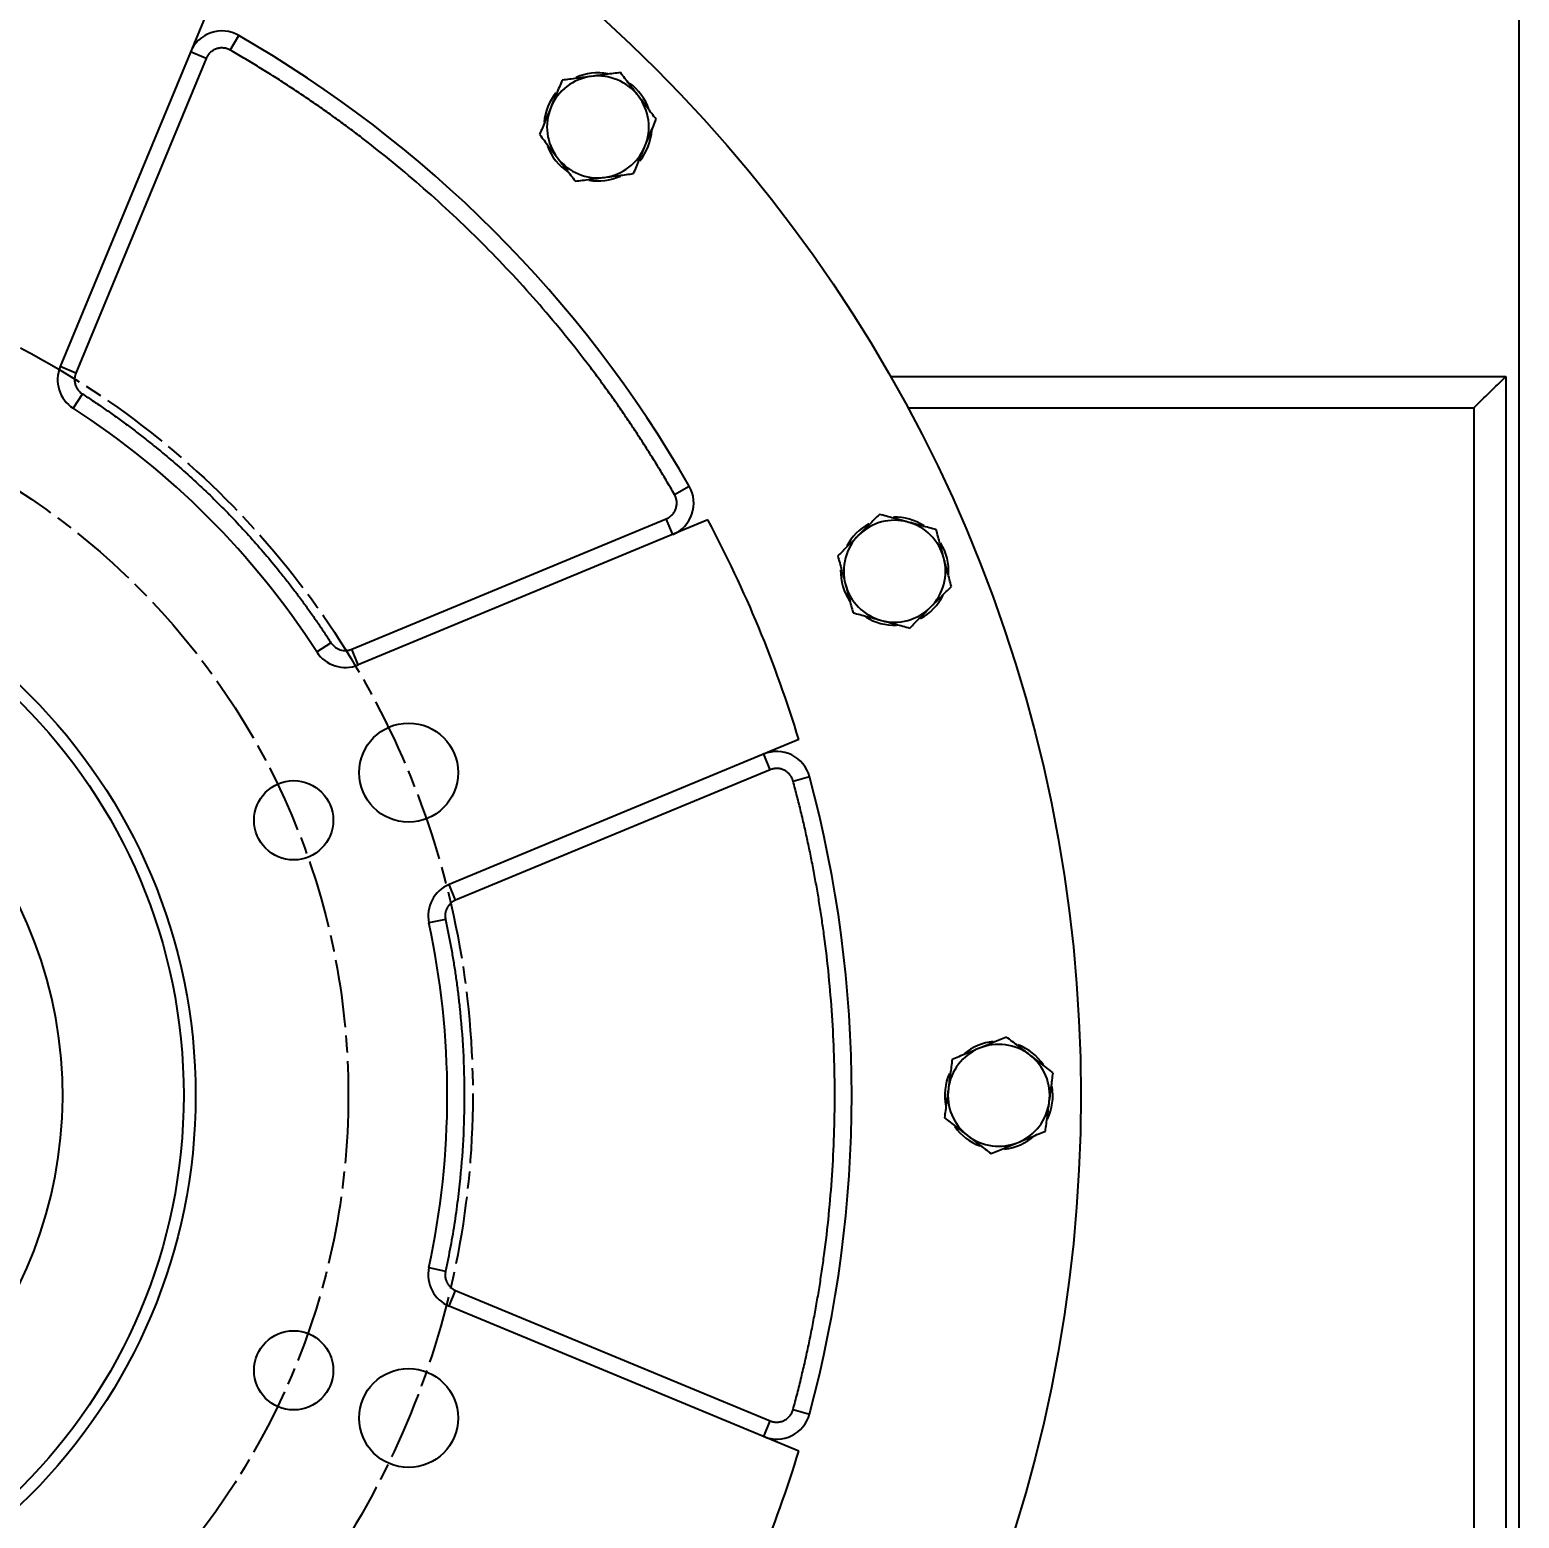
# Model space of a CAD drawing. Header units: millimetres. Extents: x 1561 to 4606, y 513 to 2666.
# Drawn here: x 3478.6 to 3741.9, y 1667.9 to 1930.9 of the extents above; entities that cross this region are included whole.
import ezdxf

# ---------------------------------------------------------------- set-up
doc = ezdxf.new("R2010")
doc.units = ezdxf.units.MM
doc.linetypes.add('AM_ISO08W050', pattern=[18, 12, -1.5, 3, -1.5])
doc.layers.add('AM_5', color=3, linetype='Continuous', lineweight=25)
doc.layers.add('AM_7', color=4, linetype='AM_ISO08W050', lineweight=25)
doc.styles.add('SLDTEXTSTYLE1', font='txt.shx', dxfattribs={"width": 0.7, "bigfont": 'gbcbig.shx'})
doc.dimstyles.new('SLDDIMSTYLE12$3', dxfattribs={"dimtxt": 12, "dimasz": 10, "dimexe": 0, "dimexo": 0.0625, "dimgap": 0.875, "dimtad": 1, "dimdec": 1, "dimlfac": 1.8, "dimrnd": 1e-09, "dimzin": 12, "dimdsep": 46, "dimtxsty": 'SLDTEXTSTYLE1', "dimcen": 0.09, "dimdle": 8.16, "dimclrd": 3, "dimclre": 3, "dimadec": 0, "dimazin": 3, "dimtfac": 1, "dimtdec": 1, "dimtofl": 0, "dimtmove": 0, "dimatfit": 3, "dimfxl": 0, "dimfrac": 2, "dimtolj": 1, "dimlwd": 5, "dimlwe": 5, "dimarcsym": 0})

# ---------------------------------------------------------------- blocks, each defined once
blk = doc.blocks.new('*D53')
at = {"layer": 'AM_5', "color": 3, "linetype": 'Continuous', "lineweight": 5, "transparency": 16777216}
blk.add_line((3248.42, 2026.85), (3277.48, 1975.04), dxfattribs=at)
at = {"layer": 'AM_5', "color": 3, "lineweight": 5, "transparency": 16777216}
for p, q in [((3407.79, 1742.62), (3407.97, 1742.62)), ((3407.88, 1742.53), (3407.88, 1742.71))]:
    blk.add_line(p, q, dxfattribs=at)
at = {"layer": 'AM_5', "color": 3, "transparency": 16777216}
blk.add_solid([(3278.94, 1975.86), (3276.03, 1974.23), (3282.38, 1966.32)], dxfattribs=at)
at = {"layer": 'Defpoints', "color": 0, "transparency": 16777216}
for p in [(3282.38, 1966.32), (3533.39, 1518.92)]:
    blk.add_point(p, dxfattribs=at)
at = {"layer": 'AM_5', "color": 0, "transparency": 16777216, "insert": (3261.69, 2017.24), "char_height": 12, "attachment_point": 5, "rotation": 299.2944, "style": 'SLDTEXTSTYLE1'}
blk.add_mtext('\\A1;∅513', dxfattribs=at)
blk = doc.blocks.new('*D69')
at = {"layer": 'AM_5', "color": 3, "linetype": 'Continuous', "lineweight": 5, "transparency": 16777216}
blk.add_line((3177.81, 1980.16), (3297.26, 1856.83), dxfattribs=at)
at = {"layer": 'AM_5', "color": 3, "lineweight": 5, "transparency": 16777216}
for p, q in [((3407.79, 1742.62), (3407.97, 1742.62)), ((3407.88, 1742.53), (3407.88, 1742.71))]:
    blk.add_line(p, q, dxfattribs=at)
at = {"layer": 'AM_5', "color": 3, "transparency": 16777216}
blk.add_solid([(3298.46, 1857.99), (3296.06, 1855.67), (3304.22, 1849.65)], dxfattribs=at)
at = {"layer": 'Defpoints', "color": 0, "transparency": 16777216}
for p in [(3304.22, 1849.65), (3511.54, 1635.59)]:
    blk.add_point(p, dxfattribs=at)
at = {"layer": 'AM_5', "color": 0, "transparency": 16777216, "insert": (3194.07, 1973.26), "char_height": 12, "attachment_point": 5, "rotation": 314.0852, "style": 'SLDTEXTSTYLE1'}
blk.add_mtext('\\A1;∅298', dxfattribs=at)
blk = doc.blocks.new('*D70')
at = {"layer": 'AM_5', "color": 3, "linetype": 'Continuous', "lineweight": 5, "transparency": 16777216}
blk.add_line((3094.9, 1832.37), (3276.19, 1780.39), dxfattribs=at)
at = {"layer": 'AM_5', "color": 3, "lineweight": 5, "transparency": 16777216}
for p, q in [((3407.79, 1742.62), (3407.97, 1742.62)), ((3407.88, 1742.53), (3407.88, 1742.71))]:
    blk.add_line(p, q, dxfattribs=at)
at = {"layer": 'AM_5', "color": 3, "transparency": 16777216}
blk.add_solid([(3276.65, 1781.99), (3275.73, 1778.78), (3285.8, 1777.63)], dxfattribs=at)
at = {"layer": 'Defpoints', "color": 0, "transparency": 16777216}
for p in [(3285.8, 1777.63), (3529.96, 1707.62)]:
    blk.add_point(p, dxfattribs=at)
at = {"layer": 'AM_5', "color": 0, "transparency": 16777216, "insert": (3112.44, 1834.49), "char_height": 12, "attachment_point": 5, "rotation": 343.9996, "style": 'SLDTEXTSTYLE1'}
blk.add_mtext('\\A1;∅254', dxfattribs=at)

msp = doc.modelspace()

# ---------------------------------------------------------------- linework, layer by layer
at = {"color": 7, "linetype": 'Continuous', "lineweight": 25}
for p, q in [((3741.881, 1532.622), (3741.881, 1952.622)), ((3509.551, 1933.199), (3483.942, 1871.374)), ((3514.017, 1927.295), (3515.512, 1929.896)), ((3509.751, 1925.842), (3486.714, 1870.226)), ((3509.751, 1925.842), (3506.979, 1926.99)), ((3486.714, 1870.226), (3483.942, 1871.374)), ((3630.734, 1869.622), (3739.509, 1869.622)), ((3739.509, 1869.622), (3739.509, 1615.622)), ((3487.859, 1866.557), (3486.232, 1864.036)), ((3633.779, 1864.122), (3733.841, 1864.122)), ((3733.841, 1864.122), (3733.841, 1621.122)), ((3592.554, 1848.758), (3595.155, 1850.253)), ((3535.485, 1821.455), (3591.101, 1844.492)), ((3598.457, 1844.292), (3536.633, 1818.683)), ((3592.249, 1841.72), (3591.101, 1844.492)), ((3529.295, 1820.973), (3531.816, 1822.6)), ((3536.633, 1818.683), (3535.485, 1821.455)), ((3614.53, 1805.489), (3552.706, 1779.88)), ((3609.47, 1800.146), (3608.322, 1802.917)), ((3609.47, 1800.146), (3553.854, 1777.109)), ((3613.514, 1798.156), (3616.411, 1798.938)), ((3553.854, 1777.109), (3552.706, 1779.88)), ((3552.069, 1773.705), (3549.136, 1773.073)), ((3549.136, 1712.172), (3552.069, 1711.54)), ((3552.706, 1705.364), (3553.854, 1708.136)), ((3553.854, 1708.136), (3609.47, 1685.099)), ((3614.53, 1679.756), (3552.706, 1705.364)), ((3613.514, 1687.088), (3616.411, 1686.306)), ((3608.322, 1682.327), (3609.47, 1685.099))]:
    msp.add_line(p, q, dxfattribs=at)
for centre, radius in [((3407.881, 1742.622), 256.5), ((3407.881, 1742.622), 100), ((3407.881, 1742.622), 97.899), ((3545.539, 1799.642), 8.75), ((3525.214, 1791.223), 7), ((3525.214, 1694.021), 7), ((3545.539, 1685.602), 8.75)]:
    msp.add_circle(centre, radius, dxfattribs=at)
for centre, radius, start, end in [((3512.522, 1924.694), 6, 60.11295, 157.5), ((3407.881, 1742.622), 216, 29.88705, 60.11295), ((3579.001, 1913.742), 9, 97.44828, 157.44828), ((3579.001, 1913.742), 9.55, 79.47119, 113.84896), ((3579.001, 1913.742), 9, 37.44828, 97.44828), ((3579.001, 1913.742), 9.55, 140.8637, 175.05726), ((3579.001, 1913.742), 9.55, 18.95995, 54.22731), ((3579.001, 1913.742), 9, 157.44828, 217.44828), ((3579.001, 1913.742), 9, 337.44828, 37.44828), ((3579.001, 1913.742), 9.55, 321.17717, 356.32061), ((3579.001, 1913.742), 9.55, 200.99928, 236.64648), ((3579.001, 1913.742), 9, 277.44828, 337.44828), ((3579.001, 1913.742), 9, 217.44828, 277.44828), ((3579.001, 1913.742), 9.55, 260.19473, 294.628), ((3489.485, 1869.078), 6, 157.5, 237.16507), ((3407.881, 1742.622), 144.5, 32.83493, 57.16507), ((3589.953, 1847.264), 6, 292.5, 29.88705), ((3407.881, 1742.622), 216, 16.92076, 28.07924), ((3631.46, 1835.232), 9.55, 118.3637, 152.55726), ((3631.46, 1835.232), 9, 74.94828, 134.94828), ((3631.46, 1835.232), 9.55, 56.97119, 91.34896), ((3631.46, 1835.232), 9, 14.94828, 74.94828), ((3631.46, 1835.232), 9, 134.94828, 194.94828), ((3631.46, 1835.232), 9.55, 356.45995, 31.72731), ((3631.46, 1835.232), 9.55, 178.49928, 214.14648), ((3631.46, 1835.232), 9, 314.94828, 14.94828), ((3631.46, 1835.232), 9, 194.94828, 254.94828), ((3631.46, 1835.232), 9.55, 298.67717, 333.82061), ((3631.46, 1835.232), 9, 254.94828, 314.94828), ((3631.46, 1835.232), 9.55, 237.69473, 272.128), ((3534.337, 1824.226), 6, 212.83493, 292.5), ((3407.881, 1742.622), 76.5, 285.1554, 254.8446), ((3610.618, 1797.374), 6, 15.11295, 112.5), ((3407.881, 1742.622), 216, 344.88705, 15.11295), ((3555.002, 1774.337), 6, 112.5, 192.16507), ((3407.881, 1742.622), 144.5, 347.83493, 12.16507), ((3649.881, 1742.622), 9.55, 95.8637, 130.05726), ((3649.881, 1742.622), 9, 52.44828, 112.44828), ((3649.881, 1742.622), 9.55, 34.47119, 68.84896), ((3649.881, 1742.622), 9, 112.44828, 172.44828), ((3649.881, 1742.622), 9, 352.44828, 52.44828), ((3649.881, 1742.622), 9.55, 155.99928, 191.64648), ((3649.881, 1742.622), 9, 172.44828, 232.44828), ((3649.881, 1742.622), 9.55, 333.95995, 9.22731), ((3649.881, 1742.622), 9, 292.44828, 352.44828), ((3649.881, 1742.622), 9.55, 215.19473, 249.628), ((3649.881, 1742.622), 9, 232.44828, 292.44828), ((3649.881, 1742.622), 9.55, 276.17717, 311.32061), ((3555.002, 1710.908), 6, 167.83493, 247.5), ((3610.618, 1687.871), 6, 247.5, 344.88705), ((3407.881, 1742.622), 216, 331.92076, 343.07924)]:
    msp.add_arc(centre, radius, start, end, dxfattribs=at)
for points, knots in [([(3514.017, 1927.295), (3513.964, 1927.325), (3513.857, 1927.384), (3513.691, 1927.46), (3513.522, 1927.526), (3513.349, 1927.581), (3513.174, 1927.625), (3512.994, 1927.659), (3512.663, 1927.701), (3512.173, 1927.698), (3511.548, 1927.555), (3510.966, 1927.287), (3510.539, 1926.963), (3510.243, 1926.654), (3510.048, 1926.4), (3509.88, 1926.13), (3509.794, 1925.938), (3509.751, 1925.842)], [0, 0, 0, 0, 0.0360698, 0.0718111, 0.1073556, 0.1428371, 0.1783902, 0.2141486, 0.2502438, 0.3750982, 0.500055, 0.6249094, 0.7498662, 0.8130613, 0.8763592, 0.9381541, 1, 1, 1, 1]), ([(3592.554, 1848.758), (3592.309, 1849.184), (3591.817, 1850.035), (3591.07, 1851.304), (3590.314, 1852.568), (3589.55, 1853.826), (3588.777, 1855.079), (3587.996, 1856.326), (3587.206, 1857.568), (3586.408, 1858.804), (3585.601, 1860.034), (3584.786, 1861.258), (3583.963, 1862.477), (3583.131, 1863.691), (3582.29, 1864.898), (3581.441, 1866.1), (3580.584, 1867.297), (3579.718, 1868.487), (3578.843, 1869.672), (3577.96, 1870.852), (3575.944, 1873.508), (3572.72, 1877.581), (3568.163, 1882.964), (3563.429, 1888.193), (3558.522, 1893.263), (3553.452, 1898.17), (3548.223, 1902.903), (3542.84, 1907.461), (3538.42, 1910.959), (3535.053, 1913.5), (3532.797, 1915.156), (3530.521, 1916.781), (3528.225, 1918.375), (3525.908, 1919.94), (3523.571, 1921.473), (3521.214, 1922.976), (3518.836, 1924.448), (3516.439, 1925.891), (3514.825, 1926.827), (3514.017, 1927.295)], [0, 0, 0, 0, 0.0131165, 0.0262276, 0.0393341, 0.0524366, 0.0655356, 0.0786319, 0.0917259, 0.1048185, 0.1179101, 0.1310014, 0.1440931, 0.1571857, 0.17028, 0.1833764, 0.1964757, 0.2095785, 0.2226854, 0.235797, 0.2489139, 0.3117183, 0.3744549, 0.4371927, 0.5000006, 0.562805, 0.6255416, 0.6882794, 0.7510874, 0.776004, 0.8009035, 0.8257902, 0.8506685, 0.8755425, 0.9004166, 0.9252951, 0.9501823, 0.9750825, 1, 1, 1, 1]), ([(3577.834, 1922.666), (3576.967, 1922.553), (3576.105, 1922.44), (3574.388, 1922.216), (3573.534, 1922.104), (3572.682, 1921.993)], [0, 0, 0, 0, 0.5, 0.5, 1, 1, 1, 1]), ([(3582.987, 1923.34), (3582.135, 1923.228), (3581.28, 1923.117), (3579.564, 1922.892), (3578.701, 1922.78), (3577.834, 1922.666)], [0, 0, 0, 0, 0.5, 0.5, 1, 1, 1, 1]), ([(3586.146, 1919.215), (3585.615, 1919.909), (3585.086, 1920.599), (3584.033, 1921.974), (3583.509, 1922.658), (3582.987, 1923.34)], [0, 0, 0, 0, 0.5, 0.5, 1, 1, 1, 1]), ([(3572.682, 1921.993), (3572.353, 1921.199), (3572.022, 1920.403), (3571.358, 1918.804), (3571.025, 1918.001), (3570.689, 1917.194)], [0, 0, 0, 0, 0.5, 0.5, 1, 1, 1, 1]), ([(3570.689, 1917.194), (3570.354, 1916.386), (3570.02, 1915.583), (3569.356, 1913.984), (3569.026, 1913.188), (3568.696, 1912.395)], [0, 0, 0, 0, 0.5, 0.5, 1, 1, 1, 1]), ([(3589.306, 1915.089), (3588.783, 1915.771), (3588.259, 1916.455), (3587.207, 1917.83), (3586.678, 1918.52), (3586.146, 1919.215)], [0, 0, 0, 0, 0.5, 0.5, 1, 1, 1, 1]), ([(3587.313, 1910.29), (3587.648, 1911.098), (3587.982, 1911.901), (3588.646, 1913.5), (3588.976, 1914.296), (3589.306, 1915.089)], [0, 0, 0, 0, 0.5, 0.5, 1, 1, 1, 1]), ([(3568.696, 1912.395), (3569.219, 1911.713), (3569.743, 1911.029), (3570.796, 1909.654), (3571.324, 1908.964), (3571.856, 1908.27)], [0, 0, 0, 0, 0.5, 0.5, 1, 1, 1, 1]), ([(3585.32, 1905.492), (3585.649, 1906.285), (3585.98, 1907.081), (3586.644, 1908.68), (3586.978, 1909.483), (3587.313, 1910.29)], [0, 0, 0, 0, 0.5, 0.5, 1, 1, 1, 1]), ([(3571.856, 1908.27), (3572.387, 1907.576), (3572.916, 1906.885), (3573.969, 1905.511), (3574.493, 1904.826), (3575.015, 1904.144)], [0, 0, 0, 0, 0.5, 0.5, 1, 1, 1, 1]), ([(3575.015, 1904.144), (3575.867, 1904.256), (3576.722, 1904.368), (3578.438, 1904.592), (3579.301, 1904.705), (3580.168, 1904.818)], [0, 0, 0, 0, 0.5, 0.5, 1, 1, 1, 1]), ([(3580.168, 1904.818), (3581.035, 1904.931), (3581.897, 1905.044), (3583.614, 1905.269), (3584.468, 1905.38), (3585.32, 1905.492)], [0, 0, 0, 0, 0.5, 0.5, 1, 1, 1, 1]), ([(3486.714, 1870.226), (3486.693, 1870.173), (3486.651, 1870.069), (3486.601, 1869.908), (3486.558, 1869.746), (3486.526, 1869.581), (3486.502, 1869.415), (3486.488, 1869.247), (3486.483, 1869.036), (3486.495, 1868.783), (3486.538, 1868.492), (3486.608, 1868.206), (3486.678, 1868.022), (3486.714, 1867.93)], [0, 0, 0, 0, 0.071978, 0.1433984, 0.2144858, 0.2854681, 0.3565741, 0.4280316, 0.5000648, 0.6256174, 0.7499758, 0.8743627, 1, 1, 1, 1]), ([(3486.714, 1867.93), (3486.738, 1867.874), (3486.786, 1867.763), (3486.871, 1867.603), (3486.965, 1867.448), (3487.068, 1867.298), (3487.205, 1867.123), (3487.383, 1866.931), (3487.609, 1866.728), (3487.775, 1866.614), (3487.859, 1866.557)], [0, 0, 0, 0, 0.1003339, 0.2001392, 0.2997835, 0.3996366, 0.5000658, 0.6669297, 0.8330037, 1, 1, 1, 1]), ([(3487.859, 1866.557), (3488.195, 1866.339), (3488.867, 1865.903), (3489.868, 1865.239), (3490.864, 1864.567), (3491.854, 1863.888), (3492.839, 1863.2), (3493.817, 1862.505), (3494.79, 1861.801), (3495.757, 1861.09), (3496.719, 1860.37), (3497.675, 1859.643), (3498.625, 1858.908), (3499.569, 1858.165), (3502.238, 1856.029), (3506.529, 1852.374), (3512.228, 1846.97), (3517.633, 1841.271), (3521.511, 1836.717), (3524.064, 1833.504), (3525.425, 1831.736), (3526.759, 1829.949), (3528.066, 1828.142), (3529.344, 1826.315), (3530.598, 1824.47), (3531.41, 1823.223), (3531.816, 1822.6)], [0, 0, 0, 0, 0.019191, 0.038375, 0.0575535, 0.0767275, 0.0958985, 0.1150677, 0.1342364, 0.1534058, 0.1725772, 0.1917519, 0.2109312, 0.2301163, 0.2493085, 0.3746503, 0.5000008, 0.6253427, 0.7506932, 0.7863278, 0.8219423, 0.857545, 0.893144, 0.9287473, 0.9643633, 1, 1, 1, 1]), ([(3591.101, 1844.492), (3591.151, 1844.513), (3591.25, 1844.556), (3591.394, 1844.63), (3591.533, 1844.711), (3591.668, 1844.8), (3591.797, 1844.895), (3591.922, 1844.998), (3592.152, 1845.209), (3592.453, 1845.565), (3592.743, 1846.108), (3592.922, 1846.697), (3592.964, 1847.202), (3592.94, 1847.594), (3592.895, 1847.873), (3592.826, 1848.147), (3592.759, 1848.323), (3592.725, 1848.412)], [0, 0, 0, 0, 0.0345506, 0.0688551, 0.1030127, 0.1371244, 0.1712912, 0.2056137, 0.2401913, 0.3700531, 0.5000286, 0.6298904, 0.759866, 0.820149, 0.8799053, 0.9396756, 1, 1, 1, 1]), ([(3628.779, 1845.272), (3628.171, 1844.665), (3627.561, 1844.057), (3626.336, 1842.833), (3625.721, 1842.219), (3625.102, 1841.601)], [0, 0, 0, 0, 0.5, 0.5, 1, 1, 1, 1]), ([(3633.797, 1843.923), (3632.953, 1844.15), (3632.113, 1844.376), (3630.441, 1844.825), (3629.609, 1845.049), (3628.779, 1845.272)], [0, 0, 0, 0, 0.5, 0.5, 1, 1, 1, 1]), ([(3638.815, 1842.574), (3637.986, 1842.797), (3637.153, 1843.02), (3635.481, 1843.47), (3634.642, 1843.696), (3633.797, 1843.923)], [0, 0, 0, 0, 0.5, 0.5, 1, 1, 1, 1]), ([(3625.102, 1841.601), (3624.483, 1840.984), (3623.868, 1840.369), (3622.642, 1839.146), (3622.032, 1838.537), (3621.424, 1837.93)], [0, 0, 0, 0, 0.5, 0.5, 1, 1, 1, 1]), ([(3640.155, 1837.553), (3639.93, 1838.398), (3639.706, 1839.238), (3639.259, 1840.911), (3639.037, 1841.744), (3638.815, 1842.574)], [0, 0, 0, 0, 0.5, 0.5, 1, 1, 1, 1]), ([(3621.424, 1837.93), (3621.646, 1837.101), (3621.868, 1836.268), (3622.315, 1834.595), (3622.539, 1833.755), (3622.765, 1832.91)], [0, 0, 0, 0, 0.5, 0.5, 1, 1, 1, 1]), ([(3641.496, 1832.533), (3641.274, 1833.363), (3641.052, 1834.195), (3640.605, 1835.868), (3640.381, 1836.709), (3640.155, 1837.553)], [0, 0, 0, 0, 0.5, 0.5, 1, 1, 1, 1]), ([(3622.765, 1832.91), (3622.99, 1832.065), (3623.214, 1831.225), (3623.661, 1829.552), (3623.883, 1828.72), (3624.105, 1827.89)], [0, 0, 0, 0, 0.5, 0.5, 1, 1, 1, 1]), ([(3637.818, 1828.862), (3638.437, 1829.48), (3639.052, 1830.094), (3640.278, 1831.317), (3640.888, 1831.926), (3641.496, 1832.533)], [0, 0, 0, 0, 0.5, 0.5, 1, 1, 1, 1]), ([(3624.105, 1827.89), (3624.934, 1827.667), (3625.767, 1827.443), (3627.439, 1826.993), (3628.279, 1826.767), (3629.123, 1826.54)], [0, 0, 0, 0, 0.5, 0.5, 1, 1, 1, 1]), ([(3634.141, 1825.191), (3634.749, 1825.798), (3635.359, 1826.407), (3636.584, 1827.63), (3637.199, 1828.244), (3637.818, 1828.862)], [0, 0, 0, 0, 0.5, 0.5, 1, 1, 1, 1]), ([(3629.123, 1826.54), (3629.967, 1826.313), (3630.807, 1826.088), (3632.479, 1825.638), (3633.311, 1825.414), (3634.141, 1825.191)], [0, 0, 0, 0, 0.5, 0.5, 1, 1, 1, 1]), ([(3531.816, 1822.6), (3531.847, 1822.553), (3531.91, 1822.459), (3532.013, 1822.326), (3532.123, 1822.199), (3532.24, 1822.079), (3532.364, 1821.964), (3532.589, 1821.779), (3532.939, 1821.553), (3533.438, 1821.348), (3533.966, 1821.233), (3534.439, 1821.217), (3534.84, 1821.263), (3535.169, 1821.336), (3535.379, 1821.415), (3535.485, 1821.455)], [0, 0, 0, 0, 0.0405946, 0.0809396, 0.1211627, 0.1613926, 0.201758, 0.2423864, 0.3711543, 0.5000467, 0.6288146, 0.757707, 0.838616, 0.9190368, 1, 1, 1, 1]), ([(3613.39, 1798.522), (3613.368, 1798.572), (3613.325, 1798.671), (3613.251, 1798.815), (3613.17, 1798.954), (3613.082, 1799.089), (3612.986, 1799.218), (3612.883, 1799.343), (3612.672, 1799.573), (3612.317, 1799.874), (3611.774, 1800.164), (3611.184, 1800.343), (3610.68, 1800.385), (3610.288, 1800.361), (3610.009, 1800.316), (3609.735, 1800.247), (3609.558, 1800.18), (3609.47, 1800.146)], [0, 0, 0, 0, 0.0345506, 0.0688551, 0.1030127, 0.1371244, 0.1712912, 0.2056137, 0.2401913, 0.3700531, 0.5000286, 0.6298904, 0.759866, 0.820149, 0.8799053, 0.9396756, 1, 1, 1, 1]), ([(3613.514, 1687.088), (3613.641, 1687.563), (3613.896, 1688.512), (3614.264, 1689.938), (3614.624, 1691.366), (3614.973, 1692.796), (3615.313, 1694.229), (3615.642, 1695.663), (3615.962, 1697.099), (3616.271, 1698.537), (3616.571, 1699.978), (3616.86, 1701.42), (3617.14, 1702.864), (3617.409, 1704.31), (3617.669, 1705.759), (3617.919, 1707.209), (3618.158, 1708.661), (3618.388, 1710.116), (3618.608, 1711.572), (3618.817, 1713.03), (3619.269, 1716.334), (3619.87, 1721.494), (3620.454, 1728.523), (3620.804, 1735.567), (3620.92, 1742.622), (3620.804, 1749.677), (3620.454, 1756.722), (3619.87, 1763.751), (3619.218, 1769.349), (3618.633, 1773.527), (3618.209, 1776.293), (3617.749, 1779.051), (3617.253, 1781.803), (3616.721, 1784.547), (3616.153, 1787.284), (3615.549, 1790.013), (3614.908, 1792.735), (3614.234, 1795.451), (3613.754, 1797.254), (3613.514, 1798.156)], [0, 0, 0, 0, 0.0131165, 0.0262276, 0.0393341, 0.0524366, 0.0655356, 0.0786319, 0.0917259, 0.1048185, 0.1179101, 0.1310014, 0.1440931, 0.1571857, 0.17028, 0.1833764, 0.1964757, 0.2095785, 0.2226854, 0.235797, 0.2489139, 0.3117183, 0.3744549, 0.4371927, 0.5000006, 0.562805, 0.6255416, 0.6882794, 0.7510874, 0.776004, 0.8009035, 0.8257902, 0.8506685, 0.8755425, 0.9004166, 0.9252951, 0.9501823, 0.9750825, 1, 1, 1, 1]), ([(3553.854, 1777.109), (3553.802, 1777.086), (3553.699, 1777.042), (3553.549, 1776.964), (3553.404, 1776.879), (3553.265, 1776.785), (3553.13, 1776.684), (3552.908, 1776.496), (3552.622, 1776.192), (3552.331, 1775.737), (3552.123, 1775.239), (3552.023, 1774.777), (3551.996, 1774.374), (3552.008, 1774.036), (3552.049, 1773.816), (3552.069, 1773.705)], [0, 0, 0, 0, 0.0405946, 0.0809396, 0.1211627, 0.1613926, 0.201758, 0.2423864, 0.3711543, 0.5000467, 0.6288146, 0.757707, 0.838616, 0.9190368, 1, 1, 1, 1]), ([(3552.069, 1773.705), (3552.152, 1773.313), (3552.319, 1772.529), (3552.558, 1771.352), (3552.787, 1770.173), (3553.007, 1768.992), (3553.217, 1767.81), (3553.417, 1766.626), (3553.607, 1765.44), (3553.788, 1764.254), (3553.959, 1763.065), (3554.121, 1761.875), (3554.273, 1760.683), (3554.415, 1759.49), (3554.792, 1756.093), (3555.242, 1750.474), (3555.451, 1742.622), (3555.242, 1734.771), (3554.765, 1728.809), (3554.298, 1724.731), (3554.011, 1722.519), (3553.69, 1720.312), (3553.336, 1718.111), (3552.948, 1715.915), (3552.53, 1713.723), (3552.223, 1712.268), (3552.069, 1711.54)], [0, 0, 0, 0, 0.019191, 0.038375, 0.0575535, 0.0767275, 0.0958985, 0.1150677, 0.1342364, 0.1534058, 0.1725772, 0.1917519, 0.2109312, 0.2301163, 0.2493085, 0.3746503, 0.5000008, 0.6253427, 0.7506932, 0.7863278, 0.8219423, 0.857545, 0.893144, 0.9287473, 0.9643633, 1, 1, 1, 1]), ([(3651.247, 1752.924), (3650.453, 1752.596), (3649.657, 1752.267), (3648.056, 1751.606), (3647.253, 1751.274), (3646.445, 1750.94)], [0, 0, 0, 0, 0.5, 0.5, 1, 1, 1, 1]), ([(3655.366, 1749.758), (3654.673, 1750.29), (3653.984, 1750.82), (3652.611, 1751.876), (3651.928, 1752.401), (3651.247, 1752.924)], [0, 0, 0, 0, 0.5, 0.5, 1, 1, 1, 1]), ([(3641.642, 1748.956), (3641.529, 1748.105), (3641.416, 1747.25), (3641.188, 1745.534), (3641.074, 1744.672), (3640.959, 1743.805)], [0, 0, 0, 0, 0.5, 0.5, 1, 1, 1, 1]), ([(3646.445, 1750.94), (3645.637, 1750.606), (3644.833, 1750.274), (3643.233, 1749.613), (3642.436, 1749.284), (3641.642, 1748.956)], [0, 0, 0, 0, 0.5, 0.5, 1, 1, 1, 1]), ([(3659.486, 1746.591), (3658.805, 1747.114), (3658.122, 1747.639), (3656.749, 1748.695), (3656.06, 1749.225), (3655.366, 1749.758)], [0, 0, 0, 0, 0.5, 0.5, 1, 1, 1, 1]), ([(3658.803, 1741.44), (3658.918, 1742.306), (3659.032, 1743.168), (3659.26, 1744.885), (3659.373, 1745.739), (3659.486, 1746.591)], [0, 0, 0, 0, 0.5, 0.5, 1, 1, 1, 1]), ([(3640.959, 1743.805), (3640.844, 1742.938), (3640.73, 1742.076), (3640.502, 1740.36), (3640.389, 1739.506), (3640.276, 1738.654)], [0, 0, 0, 0, 0.5, 0.5, 1, 1, 1, 1]), ([(3658.12, 1736.288), (3658.233, 1737.14), (3658.346, 1737.994), (3658.574, 1739.711), (3658.688, 1740.573), (3658.803, 1741.44)], [0, 0, 0, 0, 0.5, 0.5, 1, 1, 1, 1]), ([(3640.276, 1738.654), (3640.957, 1738.13), (3641.641, 1737.605), (3643.013, 1736.55), (3643.703, 1736.02), (3644.396, 1735.487)], [0, 0, 0, 0, 0.5, 0.5, 1, 1, 1, 1]), ([(3644.396, 1735.487), (3645.089, 1734.954), (3645.778, 1734.424), (3647.151, 1733.369), (3647.834, 1732.844), (3648.515, 1732.32)], [0, 0, 0, 0, 0.5, 0.5, 1, 1, 1, 1]), ([(3653.318, 1734.304), (3654.126, 1734.638), (3654.93, 1734.97), (3656.53, 1735.631), (3657.326, 1735.96), (3658.12, 1736.288)], [0, 0, 0, 0, 0.5, 0.5, 1, 1, 1, 1]), ([(3648.515, 1732.32), (3649.309, 1732.648), (3650.106, 1732.977), (3651.706, 1733.638), (3652.51, 1733.97), (3653.318, 1734.304)], [0, 0, 0, 0, 0.5, 0.5, 1, 1, 1, 1]), ([(3552.069, 1711.54), (3552.057, 1711.48), (3552.034, 1711.361), (3552.012, 1711.181), (3552.001, 1711), (3552.001, 1710.819), (3552.014, 1710.597), (3552.051, 1710.337), (3552.122, 1710.042), (3552.194, 1709.854), (3552.23, 1709.76)], [0, 0, 0, 0, 0.1003339, 0.2001392, 0.2997835, 0.3996366, 0.5000658, 0.6669297, 0.8330037, 1, 1, 1, 1]), ([(3552.23, 1709.76), (3552.252, 1709.708), (3552.297, 1709.604), (3552.375, 1709.455), (3552.46, 1709.31), (3552.553, 1709.171), (3552.654, 1709.037), (3552.763, 1708.908), (3552.908, 1708.755), (3553.095, 1708.584), (3553.332, 1708.409), (3553.584, 1708.256), (3553.763, 1708.176), (3553.854, 1708.136)], [0, 0, 0, 0, 0.071978, 0.1433984, 0.2144858, 0.2854681, 0.3565741, 0.4280316, 0.5000648, 0.6256174, 0.7499758, 0.8743627, 1, 1, 1, 1]), ([(3609.47, 1685.099), (3609.527, 1685.076), (3609.64, 1685.032), (3609.815, 1684.978), (3609.991, 1684.934), (3610.169, 1684.902), (3610.349, 1684.88), (3610.531, 1684.87), (3610.865, 1684.871), (3611.351, 1684.936), (3611.952, 1685.159), (3612.495, 1685.499), (3612.876, 1685.876), (3613.13, 1686.22), (3613.291, 1686.497), (3613.423, 1686.787), (3613.484, 1686.988), (3613.514, 1687.088)], [0, 0, 0, 0, 0.0360698, 0.0718111, 0.1073556, 0.1428371, 0.1783902, 0.2141486, 0.2502438, 0.3750982, 0.500055, 0.6249094, 0.7498662, 0.8130613, 0.8763592, 0.9381541, 1, 1, 1, 1])]:
    msp.add_open_spline(points, degree=3, knots=knots, dxfattribs=at)
for points in [[(3733.841, 1864.122), (3735.732, 1865.954), (3737.621, 1867.787), (3739.509, 1869.622)], [(3592.725, 1848.412), (3592.699, 1848.471), (3592.648, 1848.589), (3592.585, 1848.702), (3592.554, 1848.758)], [(3613.514, 1798.156), (3613.496, 1798.218), (3613.461, 1798.342), (3613.413, 1798.462), (3613.39, 1798.522)]]:
    msp.add_open_spline(points, degree=3, dxfattribs=at)
at = {"layer": 'AM_7'}
for radius in [149, 127]:
    msp.add_circle((3407.881, 1742.622), radius, dxfattribs=at)

# ---------------------------------------------------------------- dimensions: what is measured, and where the dimension line sits
at = {"layer": 'AM_5'}
for p1, p2, override, picture, middle in [((3533.386, 1518.924), (3282.377, 1966.32), {"dimlfac": 1, "dimpost": ''}, '*D53', (3255.696, 2013.875)), ((3511.544, 1635.595), (3304.218, 1849.65), {"dimlfac": 1}, '*D69', (3189.129, 1968.474)), ((3529.961, 1707.615), (3285.801, 1777.629), {"dimlfac": 1}, '*D70', (3110.54, 1827.886))]:
    dim = msp.add_diameter_dim_2p(p1=p1, p2=p2, dimstyle='SLDDIMSTYLE12$3', override=override, dxfattribs=at)
    dim.commit()
    dim.dimension.update_dxf_attribs({"geometry": picture, "text_midpoint": middle, "dimtype": 163})

doc.saveas('drawing.dxf')
